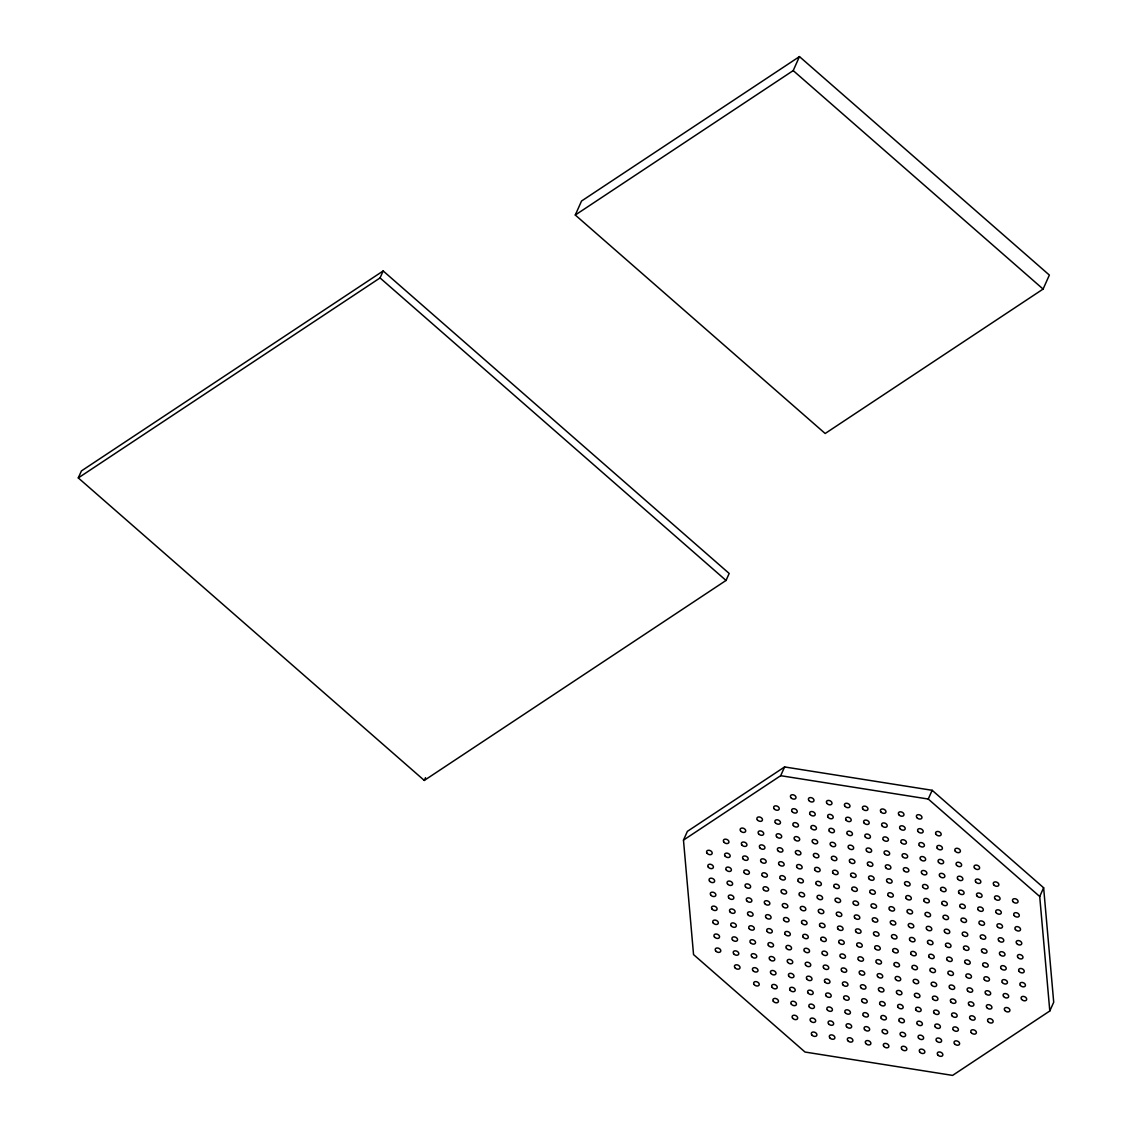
<?xml version="1.0" encoding="UTF-8"?>
<svg xmlns="http://www.w3.org/2000/svg" width="1132" height="1132" viewBox="0 0 1132 1132"><rect width="100%" height="100%" fill="white"/><g stroke="black" fill="none" stroke-linecap="round" stroke-linejoin="round"><path stroke-width="1.5" d="M78.292 477.916L81.419 470.926L383.168 270.944L729.178 573.457L726.037 580.447L424.288 780.429L78.292 477.916L380.041 277.934L383.168 270.944M575.282 215.023L581.537 201.029L799.461 56.6L1049.364 275.076L1043.096 289.07L825.171 433.499L575.282 215.023L793.207 70.594L799.461 56.6M424.288 780.429L425.547 777.642M683.473 840.114L687.379 831.369L784.603 766.944L932.16 790.292L1043.633 887.757L1053.708 1002.23L1049.803 1010.975L952.592 1075.4L805.022 1052.038L693.548 954.587L683.473 840.114L780.684 775.689L784.603 766.944M1049.803 1010.975L1039.714 896.502L928.254 799.036L932.16 790.292M1039.714 896.502L1043.633 887.757M780.684 775.689L928.254 799.036M793.207 70.594L1043.096 289.07M380.041 277.934L726.037 580.447M916.835 817.573A2.929 2.038 24.1 0 0 921.689 818.337A2.929 2.038 24.1 0 0 918.972 814.7A2.929 2.038 24.1 0 0 916.835 817.573M835.473 901.03A2.929 2.038 24.1 0 0 840.326 901.808A2.929 2.038 24.1 0 0 837.609 898.157A2.929 2.038 24.1 0 0 835.473 901.03M790.886 797.636A2.929 2.038 24.1 0 0 795.725 798.4A2.929 2.038 24.1 0 0 793.023 794.763A2.929 2.038 24.1 0 0 790.886 797.636M774.118 808.743A2.929 2.038 24.1 0 0 778.972 809.507A2.929 2.038 24.1 0 0 776.255 805.871A2.929 2.038 24.1 0 0 774.118 808.743M757.35 819.851A2.929 2.038 24.1 0 0 762.204 820.615A2.929 2.038 24.1 0 0 759.487 816.979A2.929 2.038 24.1 0 0 757.35 819.851M740.597 830.959A2.929 2.038 24.1 0 0 745.436 831.723A2.929 2.038 24.1 0 0 742.733 828.086A2.929 2.038 24.1 0 0 740.597 830.959M723.829 842.067A2.929 2.038 24.1 0 0 728.668 842.845A2.929 2.038 24.1 0 0 725.966 839.194A2.929 2.038 24.1 0 0 723.829 842.067M707.061 853.188A2.929 2.038 24.1 0 0 711.915 853.952A2.929 2.038 24.1 0 0 709.198 850.302A2.929 2.038 24.1 0 0 707.061 853.188M826.869 803.324A2.929 2.038 24.1 0 0 831.723 804.088A2.929 2.038 24.1 0 0 829.006 800.451A2.929 2.038 24.1 0 0 826.869 803.324M808.871 800.48A2.929 2.038 24.1 0 0 813.724 801.244A2.929 2.038 24.1 0 0 811.007 797.607A2.929 2.038 24.1 0 0 808.871 800.48M810.102 814.432A2.929 2.038 24.1 0 0 814.955 815.21A2.929 2.038 24.1 0 0 812.238 811.559A2.929 2.038 24.1 0 0 810.102 814.432M792.117 811.587A2.929 2.038 24.1 0 0 796.956 812.352A2.929 2.038 24.1 0 0 794.254 808.715A2.929 2.038 24.1 0 0 792.117 811.587M793.348 825.553A2.929 2.038 24.1 0 0 798.187 826.318A2.929 2.038 24.1 0 0 795.485 822.667A2.929 2.038 24.1 0 0 793.348 825.553M775.349 822.695A2.929 2.038 24.1 0 0 780.203 823.473A2.929 2.038 24.1 0 0 777.486 819.823A2.929 2.038 24.1 0 0 775.349 822.695M776.58 836.661A2.929 2.038 24.1 0 0 781.42 837.425A2.929 2.038 24.1 0 0 778.717 833.789A2.929 2.038 24.1 0 0 776.58 836.661M758.582 833.803A2.929 2.038 24.1 0 0 763.435 834.581A2.929 2.038 24.1 0 0 760.718 830.93A2.929 2.038 24.1 0 0 758.582 833.803M759.813 847.769A2.929 2.038 24.1 0 0 764.666 848.533A2.929 2.038 24.1 0 0 761.949 844.897A2.929 2.038 24.1 0 0 759.813 847.769M741.814 844.925A2.929 2.038 24.1 0 0 746.667 845.689A2.929 2.038 24.1 0 0 743.965 842.052A2.929 2.038 24.1 0 0 741.814 844.925M743.045 858.877A2.929 2.038 24.1 0 0 747.898 859.641A2.929 2.038 24.1 0 0 745.181 856.004A2.929 2.038 24.1 0 0 743.045 858.877M725.06 856.033A2.929 2.038 24.1 0 0 729.899 856.797A2.929 2.038 24.1 0 0 727.197 853.16A2.929 2.038 24.1 0 0 725.06 856.033M726.291 869.984A2.929 2.038 24.1 0 0 731.131 870.749A2.929 2.038 24.1 0 0 728.428 867.112A2.929 2.038 24.1 0 0 726.291 869.984M708.292 867.14A2.929 2.038 24.1 0 0 713.146 867.904A2.929 2.038 24.1 0 0 710.429 864.268A2.929 2.038 24.1 0 0 708.292 867.14M709.523 881.092A2.929 2.038 24.1 0 0 714.377 881.87A2.929 2.038 24.1 0 0 711.66 878.22A2.929 2.038 24.1 0 0 709.523 881.092M862.853 809.026A2.929 2.038 24.1 0 0 867.706 809.79A2.929 2.038 24.1 0 0 864.989 806.154A2.929 2.038 24.1 0 0 862.853 809.026M844.868 806.168A2.929 2.038 24.1 0 0 849.707 806.946A2.929 2.038 24.1 0 0 847.005 803.296A2.929 2.038 24.1 0 0 844.868 806.168M846.085 820.134A2.929 2.038 24.1 0 0 850.939 820.898A2.929 2.038 24.1 0 0 848.222 817.262A2.929 2.038 24.1 0 0 846.085 820.134M828.1 817.29A2.929 2.038 24.1 0 0 832.94 818.054A2.929 2.038 24.1 0 0 830.237 814.417A2.929 2.038 24.1 0 0 828.1 817.29M829.332 831.242A2.929 2.038 24.1 0 0 834.171 832.006A2.929 2.038 24.1 0 0 831.468 828.369A2.929 2.038 24.1 0 0 829.332 831.242M811.333 828.398A2.929 2.038 24.1 0 0 816.186 829.162A2.929 2.038 24.1 0 0 813.469 825.525A2.929 2.038 24.1 0 0 811.333 828.398M812.564 842.349A2.929 2.038 24.1 0 0 817.417 843.128A2.929 2.038 24.1 0 0 814.7 839.477A2.929 2.038 24.1 0 0 812.564 842.349M794.565 839.505A2.929 2.038 24.1 0 0 799.418 840.269A2.929 2.038 24.1 0 0 796.702 836.633A2.929 2.038 24.1 0 0 794.565 839.505M795.796 853.457A2.929 2.038 24.1 0 0 800.649 854.236A2.929 2.038 24.1 0 0 797.933 850.585A2.929 2.038 24.1 0 0 795.796 853.457M777.811 850.613A2.929 2.038 24.1 0 0 782.651 851.377A2.929 2.038 24.1 0 0 779.948 847.741A2.929 2.038 24.1 0 0 777.811 850.613M779.042 864.579A2.929 2.038 24.1 0 0 783.882 865.343A2.929 2.038 24.1 0 0 781.179 861.707A2.929 2.038 24.1 0 0 779.042 864.579M761.044 861.721A2.929 2.038 24.1 0 0 765.897 862.499A2.929 2.038 24.1 0 0 763.18 858.848A2.929 2.038 24.1 0 0 761.044 861.721M762.275 875.687A2.929 2.038 24.1 0 0 767.114 876.451A2.929 2.038 24.1 0 0 764.411 872.814A2.929 2.038 24.1 0 0 762.275 875.687M744.276 872.843A2.929 2.038 24.1 0 0 749.129 873.607A2.929 2.038 24.1 0 0 746.413 869.956A2.929 2.038 24.1 0 0 744.276 872.843M745.507 886.795A2.929 2.038 24.1 0 0 750.36 887.559A2.929 2.038 24.1 0 0 747.644 883.922A2.929 2.038 24.1 0 0 745.507 886.795M727.522 883.951A2.929 2.038 24.1 0 0 732.362 884.715A2.929 2.038 24.1 0 0 729.659 881.078A2.929 2.038 24.1 0 0 727.522 883.951M728.739 897.902A2.929 2.038 24.1 0 0 733.593 898.667A2.929 2.038 24.1 0 0 730.876 895.03A2.929 2.038 24.1 0 0 728.739 897.902M710.755 895.058A2.929 2.038 24.1 0 0 715.594 895.822A2.929 2.038 24.1 0 0 712.891 892.186A2.929 2.038 24.1 0 0 710.755 895.058M711.986 909.01A2.929 2.038 24.1 0 0 716.825 909.788A2.929 2.038 24.1 0 0 714.122 906.138A2.929 2.038 24.1 0 0 711.986 909.01M898.836 814.715A2.929 2.038 24.1 0 0 903.69 815.493A2.929 2.038 24.1 0 0 900.973 811.842A2.929 2.038 24.1 0 0 898.836 814.715M880.852 811.87A2.929 2.038 24.1 0 0 885.691 812.635A2.929 2.038 24.1 0 0 882.988 808.998A2.929 2.038 24.1 0 0 880.852 811.87M882.083 825.822A2.929 2.038 24.1 0 0 886.922 826.601A2.929 2.038 24.1 0 0 884.219 822.95A2.929 2.038 24.1 0 0 882.083 825.822M864.084 822.978A2.929 2.038 24.1 0 0 868.937 823.742A2.929 2.038 24.1 0 0 866.221 820.106A2.929 2.038 24.1 0 0 864.084 822.978M865.315 836.944A2.929 2.038 24.1 0 0 870.168 837.708A2.929 2.038 24.1 0 0 867.452 834.072A2.929 2.038 24.1 0 0 865.315 836.944M847.316 834.086A2.929 2.038 24.1 0 0 852.17 834.864A2.929 2.038 24.1 0 0 849.453 831.213A2.929 2.038 24.1 0 0 847.316 834.086M848.547 848.052A2.929 2.038 24.1 0 0 853.401 848.816A2.929 2.038 24.1 0 0 850.684 845.179A2.929 2.038 24.1 0 0 848.547 848.052M830.563 845.208A2.929 2.038 24.1 0 0 835.402 845.972A2.929 2.038 24.1 0 0 832.699 842.321A2.929 2.038 24.1 0 0 830.563 845.208M831.794 859.16A2.929 2.038 24.1 0 0 836.633 859.924A2.929 2.038 24.1 0 0 833.93 856.287A2.929 2.038 24.1 0 0 831.794 859.16M813.795 856.316A2.929 2.038 24.1 0 0 818.648 857.08A2.929 2.038 24.1 0 0 815.931 853.443A2.929 2.038 24.1 0 0 813.795 856.316M815.026 870.267A2.929 2.038 24.1 0 0 819.865 871.032A2.929 2.038 24.1 0 0 817.163 867.395A2.929 2.038 24.1 0 0 815.026 870.267M797.027 867.423A2.929 2.038 24.1 0 0 801.881 868.187A2.929 2.038 24.1 0 0 799.164 864.551A2.929 2.038 24.1 0 0 797.027 867.423M798.258 881.375A2.929 2.038 24.1 0 0 803.112 882.153A2.929 2.038 24.1 0 0 800.395 878.503A2.929 2.038 24.1 0 0 798.258 881.375M780.259 878.531A2.929 2.038 24.1 0 0 785.113 879.295A2.929 2.038 24.1 0 0 782.396 875.659A2.929 2.038 24.1 0 0 780.259 878.531M781.49 892.497A2.929 2.038 24.1 0 0 786.344 893.261A2.929 2.038 24.1 0 0 783.627 889.611A2.929 2.038 24.1 0 0 781.49 892.497M763.506 889.639A2.929 2.038 24.1 0 0 768.345 890.403A2.929 2.038 24.1 0 0 765.642 886.766A2.929 2.038 24.1 0 0 763.506 889.639M764.737 903.605A2.929 2.038 24.1 0 0 769.576 904.369A2.929 2.038 24.1 0 0 766.873 900.732A2.929 2.038 24.1 0 0 764.737 903.605M746.738 900.747A2.929 2.038 24.1 0 0 751.591 901.525A2.929 2.038 24.1 0 0 748.875 897.874A2.929 2.038 24.1 0 0 746.738 900.747M747.969 914.713A2.929 2.038 24.1 0 0 752.822 915.477A2.929 2.038 24.1 0 0 750.106 911.84A2.929 2.038 24.1 0 0 747.969 914.713M729.97 911.868A2.929 2.038 24.1 0 0 734.824 912.633A2.929 2.038 24.1 0 0 732.107 908.996A2.929 2.038 24.1 0 0 729.97 911.868M731.201 925.82A2.929 2.038 24.1 0 0 736.055 926.584A2.929 2.038 24.1 0 0 733.338 922.948A2.929 2.038 24.1 0 0 731.201 925.82M713.217 922.976A2.929 2.038 24.1 0 0 718.056 923.74A2.929 2.038 24.1 0 0 715.353 920.104A2.929 2.038 24.1 0 0 713.217 922.976M714.433 936.928A2.929 2.038 24.1 0 0 719.287 937.692A2.929 2.038 24.1 0 0 716.57 934.056A2.929 2.038 24.1 0 0 714.433 936.928M918.066 831.525A2.929 2.038 24.1 0 0 922.92 832.289A2.929 2.038 24.1 0 0 920.203 828.652A2.929 2.038 24.1 0 0 918.066 831.525M900.067 828.681A2.929 2.038 24.1 0 0 904.921 829.445A2.929 2.038 24.1 0 0 902.204 825.808A2.929 2.038 24.1 0 0 900.067 828.681M901.298 842.633A2.929 2.038 24.1 0 0 906.152 843.397A2.929 2.038 24.1 0 0 903.435 839.76A2.929 2.038 24.1 0 0 901.298 842.633M883.314 839.788A2.929 2.038 24.1 0 0 888.153 840.552A2.929 2.038 24.1 0 0 885.45 836.916A2.929 2.038 24.1 0 0 883.314 839.788M884.531 853.74A2.929 2.038 24.1 0 0 889.384 854.519A2.929 2.038 24.1 0 0 886.667 850.868A2.929 2.038 24.1 0 0 884.531 853.74M866.546 850.896A2.929 2.038 24.1 0 0 871.385 851.66A2.929 2.038 24.1 0 0 868.683 848.024A2.929 2.038 24.1 0 0 866.546 850.896M867.777 864.862A2.929 2.038 24.1 0 0 872.616 865.626A2.929 2.038 24.1 0 0 869.914 861.976A2.929 2.038 24.1 0 0 867.777 864.862M849.778 862.004A2.929 2.038 24.1 0 0 854.632 862.782A2.929 2.038 24.1 0 0 851.915 859.131A2.929 2.038 24.1 0 0 849.778 862.004M851.009 875.97A2.929 2.038 24.1 0 0 855.863 876.734A2.929 2.038 24.1 0 0 853.146 873.097A2.929 2.038 24.1 0 0 851.009 875.97M833.011 873.112A2.929 2.038 24.1 0 0 837.864 873.89A2.929 2.038 24.1 0 0 835.147 870.239A2.929 2.038 24.1 0 0 833.011 873.112M834.242 887.078A2.929 2.038 24.1 0 0 839.095 887.842A2.929 2.038 24.1 0 0 836.378 884.205A2.929 2.038 24.1 0 0 834.242 887.078M816.257 884.233A2.929 2.038 24.1 0 0 821.096 884.998A2.929 2.038 24.1 0 0 818.394 881.361A2.929 2.038 24.1 0 0 816.257 884.233M817.488 898.185A2.929 2.038 24.1 0 0 822.327 898.949A2.929 2.038 24.1 0 0 819.625 895.313A2.929 2.038 24.1 0 0 817.488 898.185M799.489 895.341A2.929 2.038 24.1 0 0 804.343 896.105A2.929 2.038 24.1 0 0 801.626 892.469A2.929 2.038 24.1 0 0 799.489 895.341M800.72 909.293A2.929 2.038 24.1 0 0 805.559 910.057A2.929 2.038 24.1 0 0 802.857 906.421A2.929 2.038 24.1 0 0 800.72 909.293M782.721 906.449A2.929 2.038 24.1 0 0 787.575 907.213A2.929 2.038 24.1 0 0 784.858 903.577A2.929 2.038 24.1 0 0 782.721 906.449M783.952 920.401A2.929 2.038 24.1 0 0 788.806 921.179A2.929 2.038 24.1 0 0 786.089 917.528A2.929 2.038 24.1 0 0 783.952 920.401M765.968 917.557A2.929 2.038 24.1 0 0 770.807 918.321A2.929 2.038 24.1 0 0 768.104 914.684A2.929 2.038 24.1 0 0 765.968 917.557M767.185 931.523A2.929 2.038 24.1 0 0 772.038 932.287A2.929 2.038 24.1 0 0 769.321 928.65A2.929 2.038 24.1 0 0 767.185 931.523M749.2 928.664A2.929 2.038 24.1 0 0 754.039 929.443A2.929 2.038 24.1 0 0 751.337 925.792A2.929 2.038 24.1 0 0 749.2 928.664M750.431 942.631A2.929 2.038 24.1 0 0 755.27 943.395A2.929 2.038 24.1 0 0 752.568 939.758A2.929 2.038 24.1 0 0 750.431 942.631M732.432 939.786A2.929 2.038 24.1 0 0 737.286 940.551A2.929 2.038 24.1 0 0 734.569 936.9A2.929 2.038 24.1 0 0 732.432 939.786M733.663 953.738A2.929 2.038 24.1 0 0 738.517 954.502A2.929 2.038 24.1 0 0 735.8 950.866A2.929 2.038 24.1 0 0 733.663 953.738M715.665 950.894A2.929 2.038 24.1 0 0 720.518 951.658A2.929 2.038 24.1 0 0 717.801 948.022A2.929 2.038 24.1 0 0 715.665 950.894M936.051 834.369A2.929 2.038 24.1 0 0 940.904 835.147A2.929 2.038 24.1 0 0 938.202 831.496A2.929 2.038 24.1 0 0 936.051 834.369M937.282 848.335A2.929 2.038 24.1 0 0 942.135 849.099A2.929 2.038 24.1 0 0 939.418 845.462A2.929 2.038 24.1 0 0 937.282 848.335M919.297 845.477A2.929 2.038 24.1 0 0 924.137 846.255A2.929 2.038 24.1 0 0 921.434 842.604A2.929 2.038 24.1 0 0 919.297 845.477M920.528 859.443A2.929 2.038 24.1 0 0 925.368 860.207A2.929 2.038 24.1 0 0 922.665 856.57A2.929 2.038 24.1 0 0 920.528 859.443M902.529 856.599A2.929 2.038 24.1 0 0 907.383 857.363A2.929 2.038 24.1 0 0 904.666 853.726A2.929 2.038 24.1 0 0 902.529 856.599M903.761 870.55A2.929 2.038 24.1 0 0 908.614 871.315A2.929 2.038 24.1 0 0 905.897 867.678A2.929 2.038 24.1 0 0 903.761 870.55M885.762 867.706A2.929 2.038 24.1 0 0 890.615 868.47A2.929 2.038 24.1 0 0 887.898 864.834A2.929 2.038 24.1 0 0 885.762 867.706M886.993 881.658A2.929 2.038 24.1 0 0 891.846 882.436A2.929 2.038 24.1 0 0 889.129 878.786A2.929 2.038 24.1 0 0 886.993 881.658M869.008 878.814A2.929 2.038 24.1 0 0 873.847 879.578A2.929 2.038 24.1 0 0 871.145 875.942A2.929 2.038 24.1 0 0 869.008 878.814M870.225 892.766A2.929 2.038 24.1 0 0 875.078 893.544A2.929 2.038 24.1 0 0 872.376 889.894A2.929 2.038 24.1 0 0 870.225 892.766M852.24 889.922A2.929 2.038 24.1 0 0 857.094 890.686A2.929 2.038 24.1 0 0 854.377 887.049A2.929 2.038 24.1 0 0 852.24 889.922M853.471 903.888A2.929 2.038 24.1 0 0 858.311 904.652A2.929 2.038 24.1 0 0 855.608 901.015A2.929 2.038 24.1 0 0 853.471 903.888M836.704 914.996A2.929 2.038 24.1 0 0 841.557 915.76A2.929 2.038 24.1 0 0 838.84 912.123A2.929 2.038 24.1 0 0 836.704 914.996M818.705 912.151A2.929 2.038 24.1 0 0 823.558 912.916A2.929 2.038 24.1 0 0 820.841 909.265A2.929 2.038 24.1 0 0 818.705 912.151M819.936 926.103A2.929 2.038 24.1 0 0 824.789 926.867A2.929 2.038 24.1 0 0 822.073 923.231A2.929 2.038 24.1 0 0 819.936 926.103M801.951 923.259A2.929 2.038 24.1 0 0 806.791 924.023A2.929 2.038 24.1 0 0 804.088 920.387A2.929 2.038 24.1 0 0 801.951 923.259M803.182 937.211A2.929 2.038 24.1 0 0 808.022 937.975A2.929 2.038 24.1 0 0 805.319 934.339A2.929 2.038 24.1 0 0 803.182 937.211M785.183 934.367A2.929 2.038 24.1 0 0 790.037 935.131A2.929 2.038 24.1 0 0 787.32 931.494A2.929 2.038 24.1 0 0 785.183 934.367M786.415 948.319A2.929 2.038 24.1 0 0 791.268 949.097A2.929 2.038 24.1 0 0 788.551 945.446A2.929 2.038 24.1 0 0 786.415 948.319M768.416 945.475A2.929 2.038 24.1 0 0 773.269 946.239A2.929 2.038 24.1 0 0 770.552 942.602A2.929 2.038 24.1 0 0 768.416 945.475M769.647 959.441A2.929 2.038 24.1 0 0 774.5 960.205A2.929 2.038 24.1 0 0 771.783 956.554A2.929 2.038 24.1 0 0 769.647 959.441M751.662 956.582A2.929 2.038 24.1 0 0 756.501 957.347A2.929 2.038 24.1 0 0 753.799 953.71A2.929 2.038 24.1 0 0 751.662 956.582M734.894 967.69A2.929 2.038 24.1 0 0 739.734 968.468A2.929 2.038 24.1 0 0 737.031 964.818A2.929 2.038 24.1 0 0 734.894 967.69M955.281 851.179A2.929 2.038 24.1 0 0 960.134 851.943A2.929 2.038 24.1 0 0 957.417 848.307A2.929 2.038 24.1 0 0 955.281 851.179M956.512 865.131A2.929 2.038 24.1 0 0 961.351 865.909A2.929 2.038 24.1 0 0 958.648 862.259A2.929 2.038 24.1 0 0 956.512 865.131M938.513 862.287A2.929 2.038 24.1 0 0 943.366 863.051A2.929 2.038 24.1 0 0 940.65 859.414A2.929 2.038 24.1 0 0 938.513 862.287M939.744 876.253A2.929 2.038 24.1 0 0 944.597 877.017A2.929 2.038 24.1 0 0 941.881 873.38A2.929 2.038 24.1 0 0 939.744 876.253M921.759 873.395A2.929 2.038 24.1 0 0 926.599 874.173A2.929 2.038 24.1 0 0 923.896 870.522A2.929 2.038 24.1 0 0 921.759 873.395M922.976 887.361A2.929 2.038 24.1 0 0 927.83 888.125A2.929 2.038 24.1 0 0 925.113 884.488A2.929 2.038 24.1 0 0 922.976 887.361M904.992 884.517A2.929 2.038 24.1 0 0 909.831 885.281A2.929 2.038 24.1 0 0 907.128 881.63A2.929 2.038 24.1 0 0 904.992 884.517M906.223 898.468A2.929 2.038 24.1 0 0 911.062 899.233A2.929 2.038 24.1 0 0 908.359 895.596A2.929 2.038 24.1 0 0 906.223 898.468M888.224 895.624A2.929 2.038 24.1 0 0 893.077 896.388A2.929 2.038 24.1 0 0 890.36 892.752A2.929 2.038 24.1 0 0 888.224 895.624M889.455 909.576A2.929 2.038 24.1 0 0 894.308 910.34A2.929 2.038 24.1 0 0 891.592 906.704A2.929 2.038 24.1 0 0 889.455 909.576M871.456 906.732A2.929 2.038 24.1 0 0 876.309 907.496A2.929 2.038 24.1 0 0 873.593 903.86A2.929 2.038 24.1 0 0 871.456 906.732M872.687 920.684A2.929 2.038 24.1 0 0 877.541 921.462A2.929 2.038 24.1 0 0 874.824 917.811A2.929 2.038 24.1 0 0 872.687 920.684M854.702 917.84A2.929 2.038 24.1 0 0 859.542 918.604A2.929 2.038 24.1 0 0 856.839 914.967A2.929 2.038 24.1 0 0 854.702 917.84M855.933 931.806A2.929 2.038 24.1 0 0 860.773 932.57A2.929 2.038 24.1 0 0 858.07 928.919A2.929 2.038 24.1 0 0 855.933 931.806M837.935 928.947A2.929 2.038 24.1 0 0 842.788 929.712A2.929 2.038 24.1 0 0 840.071 926.075A2.929 2.038 24.1 0 0 837.935 928.947M839.166 942.914A2.929 2.038 24.1 0 0 844.005 943.678A2.929 2.038 24.1 0 0 841.302 940.041A2.929 2.038 24.1 0 0 839.166 942.914M821.167 940.055A2.929 2.038 24.1 0 0 826.02 940.833A2.929 2.038 24.1 0 0 823.304 937.183A2.929 2.038 24.1 0 0 821.167 940.055M822.398 954.021A2.929 2.038 24.1 0 0 827.251 954.785A2.929 2.038 24.1 0 0 824.535 951.149A2.929 2.038 24.1 0 0 822.398 954.021M804.399 951.177A2.929 2.038 24.1 0 0 809.253 951.941A2.929 2.038 24.1 0 0 806.55 948.305A2.929 2.038 24.1 0 0 804.399 951.177M805.63 965.129A2.929 2.038 24.1 0 0 810.484 965.893A2.929 2.038 24.1 0 0 807.767 962.257A2.929 2.038 24.1 0 0 805.63 965.129M787.646 962.285A2.929 2.038 24.1 0 0 792.485 963.049A2.929 2.038 24.1 0 0 789.782 959.412A2.929 2.038 24.1 0 0 787.646 962.285M788.877 976.237A2.929 2.038 24.1 0 0 793.716 977.001A2.929 2.038 24.1 0 0 791.013 973.364A2.929 2.038 24.1 0 0 788.877 976.237M770.878 973.393A2.929 2.038 24.1 0 0 775.731 974.157A2.929 2.038 24.1 0 0 773.014 970.52A2.929 2.038 24.1 0 0 770.878 973.393M772.109 987.345A2.929 2.038 24.1 0 0 776.962 988.123A2.929 2.038 24.1 0 0 774.246 984.472A2.929 2.038 24.1 0 0 772.109 987.345M754.11 984.5A2.929 2.038 24.1 0 0 758.964 985.264A2.929 2.038 24.1 0 0 756.247 981.628A2.929 2.038 24.1 0 0 754.11 984.5M974.496 867.989A2.929 2.038 24.1 0 0 979.35 868.753A2.929 2.038 24.1 0 0 976.647 865.117A2.929 2.038 24.1 0 0 974.496 867.989M975.727 881.941A2.929 2.038 24.1 0 0 980.581 882.705A2.929 2.038 24.1 0 0 977.864 879.069A2.929 2.038 24.1 0 0 975.727 881.941M957.743 879.097A2.929 2.038 24.1 0 0 962.582 879.861A2.929 2.038 24.1 0 0 959.879 876.225A2.929 2.038 24.1 0 0 957.743 879.097M958.974 893.049A2.929 2.038 24.1 0 0 963.813 893.827A2.929 2.038 24.1 0 0 961.11 890.177A2.929 2.038 24.1 0 0 958.974 893.049M940.975 890.205A2.929 2.038 24.1 0 0 945.828 890.969A2.929 2.038 24.1 0 0 943.112 887.332A2.929 2.038 24.1 0 0 940.975 890.205M942.206 904.171A2.929 2.038 24.1 0 0 947.059 904.935A2.929 2.038 24.1 0 0 944.343 901.284A2.929 2.038 24.1 0 0 942.206 904.171M924.207 901.313A2.929 2.038 24.1 0 0 929.061 902.091A2.929 2.038 24.1 0 0 926.344 898.44A2.929 2.038 24.1 0 0 924.207 901.313M925.438 915.279A2.929 2.038 24.1 0 0 930.292 916.043A2.929 2.038 24.1 0 0 927.575 912.406A2.929 2.038 24.1 0 0 925.438 915.279M907.454 912.42A2.929 2.038 24.1 0 0 912.293 913.199A2.929 2.038 24.1 0 0 909.59 909.548A2.929 2.038 24.1 0 0 907.454 912.42M908.671 926.386A2.929 2.038 24.1 0 0 913.524 927.15A2.929 2.038 24.1 0 0 910.821 923.514A2.929 2.038 24.1 0 0 908.671 926.386M890.686 923.542A2.929 2.038 24.1 0 0 895.525 924.306A2.929 2.038 24.1 0 0 892.823 920.67A2.929 2.038 24.1 0 0 890.686 923.542M891.917 937.494A2.929 2.038 24.1 0 0 896.756 938.258A2.929 2.038 24.1 0 0 894.054 934.622A2.929 2.038 24.1 0 0 891.917 937.494M873.918 934.65A2.929 2.038 24.1 0 0 878.772 935.414A2.929 2.038 24.1 0 0 876.055 931.778A2.929 2.038 24.1 0 0 873.918 934.65M875.149 948.602A2.929 2.038 24.1 0 0 880.003 949.366A2.929 2.038 24.1 0 0 877.286 945.729A2.929 2.038 24.1 0 0 875.149 948.602M857.15 945.758A2.929 2.038 24.1 0 0 862.004 946.522A2.929 2.038 24.1 0 0 859.287 942.885A2.929 2.038 24.1 0 0 857.15 945.758M858.381 959.71A2.929 2.038 24.1 0 0 863.235 960.488A2.929 2.038 24.1 0 0 860.518 956.837A2.929 2.038 24.1 0 0 858.381 959.71M840.397 956.865A2.929 2.038 24.1 0 0 845.236 957.63A2.929 2.038 24.1 0 0 842.533 953.993A2.929 2.038 24.1 0 0 840.397 956.865M841.628 970.832A2.929 2.038 24.1 0 0 846.467 971.596A2.929 2.038 24.1 0 0 843.764 967.959A2.929 2.038 24.1 0 0 841.628 970.832M823.629 967.973A2.929 2.038 24.1 0 0 828.483 968.751A2.929 2.038 24.1 0 0 825.766 965.101A2.929 2.038 24.1 0 0 823.629 967.973M824.86 981.939A2.929 2.038 24.1 0 0 829.699 982.703A2.929 2.038 24.1 0 0 826.997 979.067A2.929 2.038 24.1 0 0 824.86 981.939M806.861 979.095A2.929 2.038 24.1 0 0 811.715 979.859A2.929 2.038 24.1 0 0 808.998 976.208A2.929 2.038 24.1 0 0 806.861 979.095M808.092 993.047A2.929 2.038 24.1 0 0 812.946 993.811A2.929 2.038 24.1 0 0 810.229 990.175A2.929 2.038 24.1 0 0 808.092 993.047M790.108 990.203A2.929 2.038 24.1 0 0 794.947 990.967A2.929 2.038 24.1 0 0 792.244 987.33A2.929 2.038 24.1 0 0 790.108 990.203M791.325 1004.155A2.929 2.038 24.1 0 0 796.178 1004.919A2.929 2.038 24.1 0 0 793.461 1001.282A2.929 2.038 24.1 0 0 791.325 1004.155M773.34 1001.311A2.929 2.038 24.1 0 0 778.179 1002.075A2.929 2.038 24.1 0 0 775.477 998.438A2.929 2.038 24.1 0 0 773.34 1001.311M993.726 884.785A2.929 2.038 24.1 0 0 998.58 885.564A2.929 2.038 24.1 0 0 995.863 881.913A2.929 2.038 24.1 0 0 993.726 884.785M994.957 898.751A2.929 2.038 24.1 0 0 999.797 899.516A2.929 2.038 24.1 0 0 997.094 895.879A2.929 2.038 24.1 0 0 994.957 898.751M976.958 895.907A2.929 2.038 24.1 0 0 981.812 896.671A2.929 2.038 24.1 0 0 979.095 893.035A2.929 2.038 24.1 0 0 976.958 895.907M978.189 909.859A2.929 2.038 24.1 0 0 983.043 910.623A2.929 2.038 24.1 0 0 980.326 906.987A2.929 2.038 24.1 0 0 978.189 909.859M960.205 907.015A2.929 2.038 24.1 0 0 965.044 907.779A2.929 2.038 24.1 0 0 962.342 904.143A2.929 2.038 24.1 0 0 960.205 907.015M961.422 920.967A2.929 2.038 24.1 0 0 966.275 921.745A2.929 2.038 24.1 0 0 963.558 918.094A2.929 2.038 24.1 0 0 961.422 920.967M943.437 918.123A2.929 2.038 24.1 0 0 948.276 918.887A2.929 2.038 24.1 0 0 945.574 915.25A2.929 2.038 24.1 0 0 943.437 918.123M944.668 932.075A2.929 2.038 24.1 0 0 949.507 932.853A2.929 2.038 24.1 0 0 946.805 929.202A2.929 2.038 24.1 0 0 944.668 932.075M926.669 929.231A2.929 2.038 24.1 0 0 931.523 929.995A2.929 2.038 24.1 0 0 928.806 926.358A2.929 2.038 24.1 0 0 926.669 929.231M927.9 943.197A2.929 2.038 24.1 0 0 932.754 943.961A2.929 2.038 24.1 0 0 930.037 940.324A2.929 2.038 24.1 0 0 927.9 943.197M909.902 940.338A2.929 2.038 24.1 0 0 914.755 941.117A2.929 2.038 24.1 0 0 912.038 937.466A2.929 2.038 24.1 0 0 909.902 940.338M911.133 954.304A2.929 2.038 24.1 0 0 915.986 955.068A2.929 2.038 24.1 0 0 913.269 951.432A2.929 2.038 24.1 0 0 911.133 954.304M893.148 951.46A2.929 2.038 24.1 0 0 897.987 952.224A2.929 2.038 24.1 0 0 895.285 948.574A2.929 2.038 24.1 0 0 893.148 951.46M894.379 965.412A2.929 2.038 24.1 0 0 899.218 966.176A2.929 2.038 24.1 0 0 896.516 962.54A2.929 2.038 24.1 0 0 894.379 965.412M876.38 962.568A2.929 2.038 24.1 0 0 881.234 963.332A2.929 2.038 24.1 0 0 878.517 959.695A2.929 2.038 24.1 0 0 876.38 962.568M877.611 976.52A2.929 2.038 24.1 0 0 882.451 977.284A2.929 2.038 24.1 0 0 879.748 973.647A2.929 2.038 24.1 0 0 877.611 976.52M859.613 973.676A2.929 2.038 24.1 0 0 864.466 974.44A2.929 2.038 24.1 0 0 861.749 970.803A2.929 2.038 24.1 0 0 859.613 973.676M860.844 987.628A2.929 2.038 24.1 0 0 865.697 988.406A2.929 2.038 24.1 0 0 862.98 984.755A2.929 2.038 24.1 0 0 860.844 987.628M842.845 984.783A2.929 2.038 24.1 0 0 847.698 985.548A2.929 2.038 24.1 0 0 844.996 981.911A2.929 2.038 24.1 0 0 842.845 984.783M844.076 998.749A2.929 2.038 24.1 0 0 848.929 999.514A2.929 2.038 24.1 0 0 846.212 995.863A2.929 2.038 24.1 0 0 844.076 998.749M826.091 995.891A2.929 2.038 24.1 0 0 830.93 996.655A2.929 2.038 24.1 0 0 828.228 993.019A2.929 2.038 24.1 0 0 826.091 995.891M827.322 1009.857A2.929 2.038 24.1 0 0 832.162 1010.621A2.929 2.038 24.1 0 0 829.459 1006.985A2.929 2.038 24.1 0 0 827.322 1009.857M809.323 1006.999A2.929 2.038 24.1 0 0 814.177 1007.777A2.929 2.038 24.1 0 0 811.46 1004.126A2.929 2.038 24.1 0 0 809.323 1006.999M810.554 1020.965A2.929 2.038 24.1 0 0 815.408 1021.729A2.929 2.038 24.1 0 0 812.691 1018.092A2.929 2.038 24.1 0 0 810.554 1020.965M792.556 1018.121A2.929 2.038 24.1 0 0 797.409 1018.885A2.929 2.038 24.1 0 0 794.692 1015.248A2.929 2.038 24.1 0 0 792.556 1018.121M1012.942 901.596A2.929 2.038 24.1 0 0 1017.795 902.36A2.929 2.038 24.1 0 0 1015.079 898.723A2.929 2.038 24.1 0 0 1012.942 901.596M1014.173 915.562A2.929 2.038 24.1 0 0 1019.026 916.326A2.929 2.038 24.1 0 0 1016.31 912.689A2.929 2.038 24.1 0 0 1014.173 915.562M996.188 912.703A2.929 2.038 24.1 0 0 1001.028 913.482A2.929 2.038 24.1 0 0 998.325 909.831A2.929 2.038 24.1 0 0 996.188 912.703M997.419 926.669A2.929 2.038 24.1 0 0 1002.259 927.433A2.929 2.038 24.1 0 0 999.556 923.797A2.929 2.038 24.1 0 0 997.419 926.669M979.421 923.825A2.929 2.038 24.1 0 0 984.274 924.589A2.929 2.038 24.1 0 0 981.557 920.939A2.929 2.038 24.1 0 0 979.421 923.825M980.652 937.777A2.929 2.038 24.1 0 0 985.505 938.541A2.929 2.038 24.1 0 0 982.788 934.905A2.929 2.038 24.1 0 0 980.652 937.777M962.653 934.933A2.929 2.038 24.1 0 0 967.506 935.697A2.929 2.038 24.1 0 0 964.789 932.061A2.929 2.038 24.1 0 0 962.653 934.933M963.884 948.885A2.929 2.038 24.1 0 0 968.737 949.649A2.929 2.038 24.1 0 0 966.021 946.012A2.929 2.038 24.1 0 0 963.884 948.885M945.899 946.041A2.929 2.038 24.1 0 0 950.739 946.805A2.929 2.038 24.1 0 0 948.036 943.168A2.929 2.038 24.1 0 0 945.899 946.041M947.116 959.993A2.929 2.038 24.1 0 0 951.97 960.771A2.929 2.038 24.1 0 0 949.253 957.12A2.929 2.038 24.1 0 0 947.116 959.993M929.131 957.148A2.929 2.038 24.1 0 0 933.971 957.913A2.929 2.038 24.1 0 0 931.268 954.276A2.929 2.038 24.1 0 0 929.131 957.148M930.363 971.114A2.929 2.038 24.1 0 0 935.202 971.879A2.929 2.038 24.1 0 0 932.499 968.228A2.929 2.038 24.1 0 0 930.363 971.114M912.364 968.256A2.929 2.038 24.1 0 0 917.217 969.02A2.929 2.038 24.1 0 0 914.5 965.384A2.929 2.038 24.1 0 0 912.364 968.256M913.595 982.222A2.929 2.038 24.1 0 0 918.448 982.986A2.929 2.038 24.1 0 0 915.731 979.35A2.929 2.038 24.1 0 0 913.595 982.222M895.596 979.364A2.929 2.038 24.1 0 0 900.449 980.142A2.929 2.038 24.1 0 0 897.733 976.492A2.929 2.038 24.1 0 0 895.596 979.364M896.827 993.33A2.929 2.038 24.1 0 0 901.68 994.094A2.929 2.038 24.1 0 0 898.964 990.458A2.929 2.038 24.1 0 0 896.827 993.33M878.842 990.486A2.929 2.038 24.1 0 0 883.682 991.25A2.929 2.038 24.1 0 0 880.979 987.613A2.929 2.038 24.1 0 0 878.842 990.486M880.073 1004.438A2.929 2.038 24.1 0 0 884.913 1005.202A2.929 2.038 24.1 0 0 882.21 1001.565A2.929 2.038 24.1 0 0 880.073 1004.438M862.075 1001.594A2.929 2.038 24.1 0 0 866.928 1002.358A2.929 2.038 24.1 0 0 864.211 998.721A2.929 2.038 24.1 0 0 862.075 1001.594M863.306 1015.546A2.929 2.038 24.1 0 0 868.145 1016.31A2.929 2.038 24.1 0 0 865.442 1012.673A2.929 2.038 24.1 0 0 863.306 1015.546M845.307 1012.701A2.929 2.038 24.1 0 0 850.16 1013.465A2.929 2.038 24.1 0 0 847.443 1009.829A2.929 2.038 24.1 0 0 845.307 1012.701M846.538 1026.653A2.929 2.038 24.1 0 0 851.391 1027.432A2.929 2.038 24.1 0 0 848.675 1023.781A2.929 2.038 24.1 0 0 846.538 1026.653M828.553 1023.809A2.929 2.038 24.1 0 0 833.393 1024.573A2.929 2.038 24.1 0 0 830.69 1020.937A2.929 2.038 24.1 0 0 828.553 1023.809M829.77 1037.775A2.929 2.038 24.1 0 0 834.624 1038.539A2.929 2.038 24.1 0 0 831.907 1034.903A2.929 2.038 24.1 0 0 829.77 1037.775M811.786 1034.917A2.929 2.038 24.1 0 0 816.625 1035.695A2.929 2.038 24.1 0 0 813.922 1032.044A2.929 2.038 24.1 0 0 811.786 1034.917M1015.404 929.514A2.929 2.038 24.1 0 0 1020.257 930.278A2.929 2.038 24.1 0 0 1017.541 926.641A2.929 2.038 24.1 0 0 1015.404 929.514M1016.635 943.48A2.929 2.038 24.1 0 0 1021.489 944.244A2.929 2.038 24.1 0 0 1018.772 940.593A2.929 2.038 24.1 0 0 1016.635 943.48M998.65 940.621A2.929 2.038 24.1 0 0 1003.49 941.399A2.929 2.038 24.1 0 0 1000.787 937.749A2.929 2.038 24.1 0 0 998.65 940.621M999.867 954.587A2.929 2.038 24.1 0 0 1004.721 955.351A2.929 2.038 24.1 0 0 1002.004 951.715A2.929 2.038 24.1 0 0 999.867 954.587M981.883 951.729A2.929 2.038 24.1 0 0 986.722 952.507A2.929 2.038 24.1 0 0 984.019 948.857A2.929 2.038 24.1 0 0 981.883 951.729M983.114 965.695A2.929 2.038 24.1 0 0 987.953 966.459A2.929 2.038 24.1 0 0 985.25 962.823A2.929 2.038 24.1 0 0 983.114 965.695M965.115 962.851A2.929 2.038 24.1 0 0 969.968 963.615A2.929 2.038 24.1 0 0 967.252 959.978A2.929 2.038 24.1 0 0 965.115 962.851M966.346 976.803A2.929 2.038 24.1 0 0 971.199 977.567A2.929 2.038 24.1 0 0 968.483 973.93A2.929 2.038 24.1 0 0 966.346 976.803M948.347 973.959A2.929 2.038 24.1 0 0 953.201 974.723A2.929 2.038 24.1 0 0 950.484 971.086A2.929 2.038 24.1 0 0 948.347 973.959M949.578 987.911A2.929 2.038 24.1 0 0 954.432 988.675A2.929 2.038 24.1 0 0 951.715 985.038A2.929 2.038 24.1 0 0 949.578 987.911M931.594 985.066A2.929 2.038 24.1 0 0 936.433 985.831A2.929 2.038 24.1 0 0 933.73 982.194A2.929 2.038 24.1 0 0 931.594 985.066M932.825 999.018A2.929 2.038 24.1 0 0 937.664 999.797A2.929 2.038 24.1 0 0 934.961 996.146A2.929 2.038 24.1 0 0 932.825 999.018M914.826 996.174A2.929 2.038 24.1 0 0 919.679 996.938A2.929 2.038 24.1 0 0 916.962 993.302A2.929 2.038 24.1 0 0 914.826 996.174M916.057 1010.14A2.929 2.038 24.1 0 0 920.896 1010.904A2.929 2.038 24.1 0 0 918.193 1007.268A2.929 2.038 24.1 0 0 916.057 1010.14M898.058 1007.282A2.929 2.038 24.1 0 0 902.912 1008.06A2.929 2.038 24.1 0 0 900.195 1004.409A2.929 2.038 24.1 0 0 898.058 1007.282M899.289 1021.248A2.929 2.038 24.1 0 0 904.143 1022.012A2.929 2.038 24.1 0 0 901.426 1018.376A2.929 2.038 24.1 0 0 899.289 1021.248M881.29 1018.39A2.929 2.038 24.1 0 0 886.144 1019.168A2.929 2.038 24.1 0 0 883.427 1015.517A2.929 2.038 24.1 0 0 881.29 1018.39M882.521 1032.356A2.929 2.038 24.1 0 0 887.375 1033.12A2.929 2.038 24.1 0 0 884.658 1029.483A2.929 2.038 24.1 0 0 882.521 1032.356M864.537 1029.512A2.929 2.038 24.1 0 0 869.376 1030.276A2.929 2.038 24.1 0 0 866.673 1026.639A2.929 2.038 24.1 0 0 864.537 1029.512M865.768 1043.463A2.929 2.038 24.1 0 0 870.607 1044.228A2.929 2.038 24.1 0 0 867.904 1040.591A2.929 2.038 24.1 0 0 865.768 1043.463M847.769 1040.619A2.929 2.038 24.1 0 0 852.622 1041.383A2.929 2.038 24.1 0 0 849.906 1037.747A2.929 2.038 24.1 0 0 847.769 1040.619M1017.866 957.431A2.929 2.038 24.1 0 0 1022.72 958.196A2.929 2.038 24.1 0 0 1020.003 954.559A2.929 2.038 24.1 0 0 1017.866 957.431M1019.097 971.383A2.929 2.038 24.1 0 0 1023.951 972.162A2.929 2.038 24.1 0 0 1021.234 968.511A2.929 2.038 24.1 0 0 1019.097 971.383M1001.098 968.539A2.929 2.038 24.1 0 0 1005.952 969.303A2.929 2.038 24.1 0 0 1003.235 965.667A2.929 2.038 24.1 0 0 1001.098 968.539M1002.329 982.505A2.929 2.038 24.1 0 0 1007.183 983.269A2.929 2.038 24.1 0 0 1004.466 979.633A2.929 2.038 24.1 0 0 1002.329 982.505M984.345 979.647A2.929 2.038 24.1 0 0 989.184 980.425A2.929 2.038 24.1 0 0 986.481 976.774A2.929 2.038 24.1 0 0 984.345 979.647M985.562 993.613A2.929 2.038 24.1 0 0 990.415 994.377A2.929 2.038 24.1 0 0 987.698 990.741A2.929 2.038 24.1 0 0 985.562 993.613M967.577 990.769A2.929 2.038 24.1 0 0 972.416 991.533A2.929 2.038 24.1 0 0 969.714 987.882A2.929 2.038 24.1 0 0 967.577 990.769M968.808 1004.721A2.929 2.038 24.1 0 0 973.647 1005.485A2.929 2.038 24.1 0 0 970.945 1001.848A2.929 2.038 24.1 0 0 968.808 1004.721M950.809 1001.877A2.929 2.038 24.1 0 0 955.663 1002.641A2.929 2.038 24.1 0 0 952.946 999.004A2.929 2.038 24.1 0 0 950.809 1001.877M952.04 1015.828A2.929 2.038 24.1 0 0 956.894 1016.593A2.929 2.038 24.1 0 0 954.177 1012.956A2.929 2.038 24.1 0 0 952.04 1015.828M934.042 1012.984A2.929 2.038 24.1 0 0 938.895 1013.748A2.929 2.038 24.1 0 0 936.178 1010.112A2.929 2.038 24.1 0 0 934.042 1012.984M935.273 1026.936A2.929 2.038 24.1 0 0 940.126 1027.715A2.929 2.038 24.1 0 0 937.409 1024.064A2.929 2.038 24.1 0 0 935.273 1026.936M917.288 1024.092A2.929 2.038 24.1 0 0 922.127 1024.856A2.929 2.038 24.1 0 0 919.425 1021.22A2.929 2.038 24.1 0 0 917.288 1024.092M918.519 1038.044A2.929 2.038 24.1 0 0 923.358 1038.822A2.929 2.038 24.1 0 0 920.656 1035.172A2.929 2.038 24.1 0 0 918.519 1038.044M900.52 1035.2A2.929 2.038 24.1 0 0 905.374 1035.964A2.929 2.038 24.1 0 0 902.657 1032.327A2.929 2.038 24.1 0 0 900.52 1035.2M901.751 1049.166A2.929 2.038 24.1 0 0 906.591 1049.93A2.929 2.038 24.1 0 0 903.888 1046.293A2.929 2.038 24.1 0 0 901.751 1049.166M883.752 1046.308A2.929 2.038 24.1 0 0 888.606 1047.086A2.929 2.038 24.1 0 0 885.889 1043.435A2.929 2.038 24.1 0 0 883.752 1046.308M1020.328 985.349A2.929 2.038 24.1 0 0 1025.168 986.114A2.929 2.038 24.1 0 0 1022.465 982.477A2.929 2.038 24.1 0 0 1020.328 985.349M1021.559 999.301A2.929 2.038 24.1 0 0 1026.399 1000.08A2.929 2.038 24.1 0 0 1023.696 996.429A2.929 2.038 24.1 0 0 1021.559 999.301M1003.56 996.457A2.929 2.038 24.1 0 0 1008.414 997.221A2.929 2.038 24.1 0 0 1005.697 993.585A2.929 2.038 24.1 0 0 1003.56 996.457M1004.792 1010.423A2.929 2.038 24.1 0 0 1009.645 1011.187A2.929 2.038 24.1 0 0 1006.928 1007.537A2.929 2.038 24.1 0 0 1004.792 1010.423M986.793 1007.565A2.929 2.038 24.1 0 0 991.646 1008.329A2.929 2.038 24.1 0 0 988.929 1004.692A2.929 2.038 24.1 0 0 986.793 1007.565M988.024 1021.531A2.929 2.038 24.1 0 0 992.877 1022.295A2.929 2.038 24.1 0 0 990.16 1018.659A2.929 2.038 24.1 0 0 988.024 1021.531M971.256 1032.639A2.929 2.038 24.1 0 0 976.109 1033.403A2.929 2.038 24.1 0 0 973.407 1029.766A2.929 2.038 24.1 0 0 971.256 1032.639M953.271 1029.795A2.929 2.038 24.1 0 0 958.125 1030.559A2.929 2.038 24.1 0 0 955.408 1026.922A2.929 2.038 24.1 0 0 953.271 1029.795M954.502 1043.746A2.929 2.038 24.1 0 0 959.342 1044.511A2.929 2.038 24.1 0 0 956.639 1040.874A2.929 2.038 24.1 0 0 954.502 1043.746M936.504 1040.902A2.929 2.038 24.1 0 0 941.357 1041.666A2.929 2.038 24.1 0 0 938.64 1038.03A2.929 2.038 24.1 0 0 936.504 1040.902M937.735 1054.854A2.929 2.038 24.1 0 0 942.588 1055.618A2.929 2.038 24.1 0 0 939.871 1051.982A2.929 2.038 24.1 0 0 937.735 1054.854M919.736 1052.01A2.929 2.038 24.1 0 0 924.589 1052.774A2.929 2.038 24.1 0 0 921.873 1049.138A2.929 2.038 24.1 0 0 919.736 1052.01M970.039 1018.673A2.929 2.038 24.1 0 0 974.878 1019.451A2.929 2.038 24.1 0 0 972.176 1015.8A2.929 2.038 24.1 0 0 970.039 1018.673M752.879 970.548A2.929 2.038 24.1 0 0 757.733 971.313A2.929 2.038 24.1 0 0 755.016 967.676A2.929 2.038 24.1 0 0 752.879 970.548"/></g></svg>
